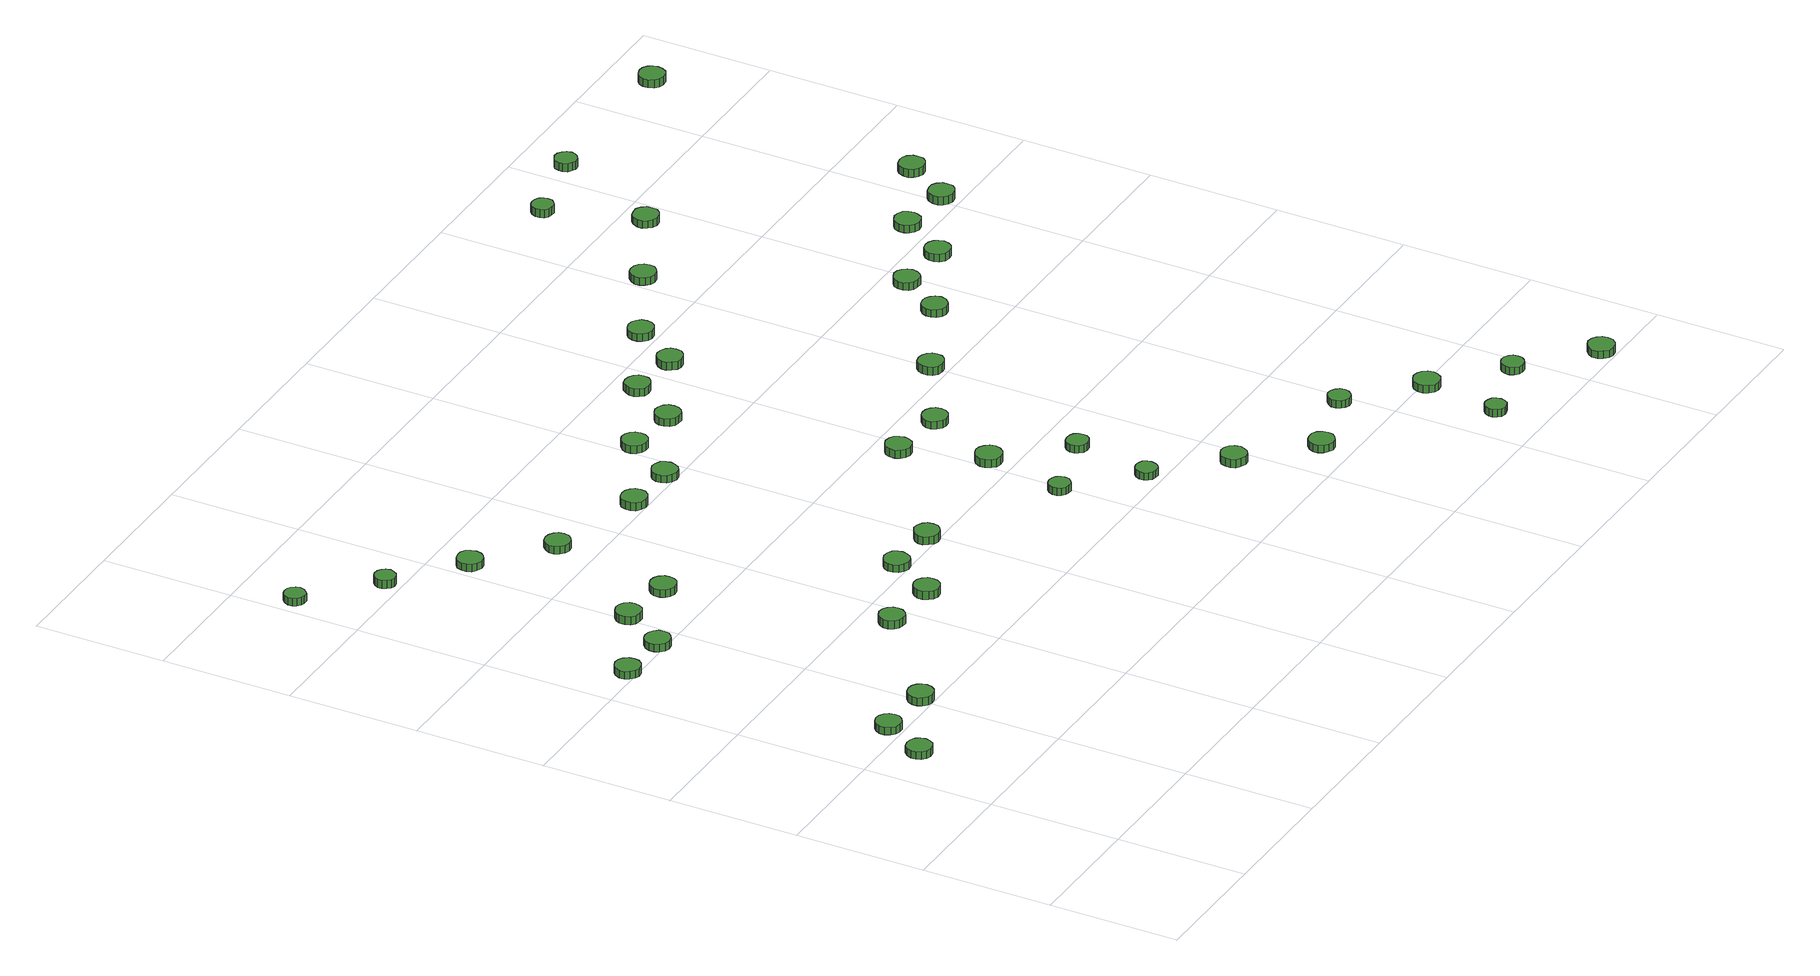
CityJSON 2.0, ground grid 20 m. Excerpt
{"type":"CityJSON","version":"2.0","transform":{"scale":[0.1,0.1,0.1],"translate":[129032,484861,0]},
"CityObjects":{
"tree1":{"type":"SolitaryVegetationObject","attributes":{"function":"something"},"geometry":[{"type":"MultiSurface","lod":"1","boundaries":[[[0,1,2,3,4,5,6,7,8,9,10,11,12,13,14]],[[15,16,17,18,19,20,21,22,23,24,25,26,27,28,29]],[[0,29,28,1]],[[1,28,27,2]],[[2,27,26,3]],[[3,26,25,4]],[[4,25,24,5]],[[5,24,23,6]],[[6,23,22,7]],[[7,22,21,8]],[[8,21,20,9]],[[9,20,19,10]],[[10,19,18,11]],[[11,18,17,12]],[[12,17,16,13]],[[13,16,15,14]],[[14,15,29,0]]]}]},
"tree2":{"type":"SolitaryVegetationObject","attributes":{"function":"something"},"geometry":[{"type":"MultiSurface","lod":"1","boundaries":[[[30,31,32,33,34,35,36,37,38,39,40,41,42,43,44]],[[45,46,47,48,49,50,51,52,53,54,55,56,57,58,59]],[[30,59,58,31]],[[31,58,57,32]],[[32,57,56,33]],[[33,56,55,34]],[[34,55,54,35]],[[35,54,53,36]],[[36,53,52,37]],[[37,52,51,38]],[[38,51,50,39]],[[39,50,49,40]],[[40,49,48,41]],[[41,48,47,42]],[[42,47,46,43]],[[43,46,45,44]],[[44,45,59,30]]]}]},
"tree3":{"type":"SolitaryVegetationObject","attributes":{"function":"something"},"geometry":[{"type":"MultiSurface","lod":"1","boundaries":[[[60,61,62,63,64,65,66,67,68,69,70,71,72,73,74]],[[75,76,77,78,79,80,81,82,83,84,85,86,87,88,89]],[[60,89,88,61]],[[61,88,87,62]],[[62,87,86,63]],[[63,86,85,64]],[[64,85,84,65]],[[65,84,83,66]],[[66,83,82,67]],[[67,82,81,68]],[[68,81,80,69]],[[69,80,79,70]],[[70,79,78,71]],[[71,78,77,72]],[[72,77,76,73]],[[73,76,75,74]],[[74,75,89,60]]]}]},
"tree4":{"type":"SolitaryVegetationObject","attributes":{"function":"something"},"geometry":[{"type":"MultiSurface","lod":"1","boundaries":[[[90,91,92,93,94,95,96,97,98,99,100,101,102,103,104]],[[105,106,107,108,109,110,111,112,113,114,115,116,117,118,119]],[[90,119,118,91]],[[91,118,117,92]],[[92,117,116,93]],[[93,116,115,94]],[[94,115,114,95]],[[95,114,113,96]],[[96,113,112,97]],[[97,112,111,98]],[[98,111,110,99]],[[99,110,109,100]],[[100,109,108,101]],[[101,108,107,102]],[[102,107,106,103]],[[103,106,105,104]],[[104,105,119,90]]]}]},
"tree5":{"type":"SolitaryVegetationObject","attributes":{"function":"something"},"geometry":[{"type":"MultiSurface","lod":"1","boundaries":[[[120,121,122,123,124,125,126,127,128,129,130,131,132,133,134]],[[135,136,137,138,139,140,141,142,143,144,145,146,147,148,149]],[[120,149,148,121]],[[121,148,147,122]],[[122,147,146,123]],[[123,146,145,124]],[[124,145,144,125]],[[125,144,143,126]],[[126,143,142,127]],[[127,142,141,128]],[[128,141,140,129]],[[129,140,139,130]],[[130,139,138,131]],[[131,138,137,132]],[[132,137,136,133]],[[133,136,135,134]],[[134,135,149,120]]]}]},
"tree6":{"type":"SolitaryVegetationObject","attributes":{"function":"something"},"geometry":[{"type":"MultiSurface","lod":"1","boundaries":[[[150,151,152,153,154,155,156,157,158,159,160,161,162,163,164]],[[165,166,167,168,169,170,171,172,173,174,175,176,177,178,179]],[[150,179,178,151]],[[151,178,177,152]],[[152,177,176,153]],[[153,176,175,154]],[[154,175,174,155]],[[155,174,173,156]],[[156,173,172,157]],[[157,172,171,158]],[[158,171,170,159]],[[159,170,169,160]],[[160,169,168,161]],[[161,168,167,162]],[[162,167,166,163]],[[163,166,165,164]],[[164,165,179,150]]]}]},
"tree7":{"type":"SolitaryVegetationObject","attributes":{"function":"something"},"geometry":[{"type":"MultiSurface","lod":"1","boundaries":[[[180,181,182,183,184,185,186,187,188,189,190,191,192,193,194]],[[195,196,197,198,199,200,201,202,203,204,205,206,207,208,209]],[[180,209,208,181]],[[181,208,207,182]],[[182,207,206,183]],[[183,206,205,184]],[[184,205,204,185]],[[185,204,203,186]],[[186,203,202,187]],[[187,202,201,188]],[[188,201,200,189]],[[189,200,199,190]],[[190,199,198,191]],[[191,198,197,192]],[[192,197,196,193]],[[193,196,195,194]],[[194,195,209,180]]]}]},
"tree8":{"type":"SolitaryVegetationObject","attributes":{"function":"something"},"geometry":[{"type":"MultiSurface","lod":"1","boundaries":[[[210,211,212,213,214,215,216,217,218,219,220,221,222,223,224]],[[225,226,227,228,229,230,231,232,233,234,235,236,237,238,239]],[[210,239,238,211]],[[211,238,237,212]],[[212,237,236,213]],[[213,236,235,214]],[[214,235,234,215]],[[215,234,233,216]],[[216,233,232,217]],[[217,232,231,218]],[[218,231,230,219]],[[219,230,229,220]],[[220,229,228,221]],[[221,228,227,222]],[[222,227,226,223]],[[223,226,225,224]],[[224,225,239,210]]]}]},
"tree9":{"type":"SolitaryVegetationObject","attributes":{"function":"something"},"geometry":[{"type":"MultiSurface","lod":"1","boundaries":[[[240,241,242,243,244,245,246,247,248,249,250,251,252,253,254]],[[255,256,257,258,259,260,261,262,263,264,265,266,267,268,269]],[[240,269,268,241]],[[241,268,267,242]],[[242,267,266,243]],[[243,266,265,244]],[[244,265,264,245]],[[245,264,263,246]],[[246,263,262,247]],[[247,262,261,248]],[[248,261,260,249]],[[249,260,259,250]],[[250,259,258,251]],[[251,258,257,252]],[[252,257,256,253]],[[253,256,255,254]],[[254,255,269,240]]]}]},
"tree10":{"type":"SolitaryVegetationObject","attributes":{"function":"something"},"geometry":[{"type":"MultiSurface","lod":"1","boundaries":[[[270,271,272,273,274,275,276,277,278,279,280,281,282,283,284]],[[285,286,287,288,289,290,291,292,293,294,295,296,297,298,299]],[[270,299,298,271]],[[271,298,297,272]],[[272,297,296,273]],[[273,296,295,274]],[[274,295,294,275]],[[275,294,293,276]],[[276,293,292,277]],[[277,292,291,278]],[[278,291,290,279]],[[279,290,289,280]],[[280,289,288,281]],[[281,288,287,282]],[[282,287,286,283]],[[283,286,285,284]],[[284,285,299,270]]]}]},
"tree11":{"type":"SolitaryVegetationObject","attributes":{"function":"something"},"geometry":[{"type":"MultiSurface","lod":"1","boundaries":[[[300,301,302,303,304,305,306,307,308,309,310,311,312,313,314]],[[315,316,317,318,319,320,321,322,323,324,325,326,327,328,329]],[[300,329,328,301]],[[301,328,327,302]],[[302,327,326,303]],[[303,326,325,304]],[[304,325,324,305]],[[305,324,323,306]],[[306,323,322,307]],[[307,322,321,308]],[[308,321,320,309]],[[309,320,319,310]],[[310,319,318,311]],[[311,318,317,312]],[[312,317,316,313]],[[313,316,315,314]],[[314,315,329,300]]]}]},
"tree12":{"type":"SolitaryVegetationObject","attributes":{"function":"something"},"geometry":[{"type":"MultiSurface","lod":"1","boundaries":[[[330,331,332,333,334,335,336,337,338,339,340,341,342,343,344]],[[345,346,347,348,349,350,351,352,353,354,355,356,357,358,359]],[[330,359,358,331]],[[331,358,357,332]],[[332,357,356,333]],[[333,356,355,334]],[[334,355,354,335]],[[335,354,353,336]],[[336,353,352,337]],[[337,352,351,338]],[[338,351,350,339]],[[339,350,349,340]],[[340,349,348,341]],[[341,348,347,342]],[[342,347,346,343]],[[343,346,345,344]],[[344,345,359,330]]]}]},
"tree13":{"type":"SolitaryVegetationObject","attributes":{"function":"something"},"geometry":[{"type":"MultiSurface","lod":"1","boundaries":[[[360,361,362,363,364,365,366,367,368,369,370,371,372,373,374]],[[375,376,377,378,379,380,381,382,383,384,385,386,387,388,389]],[[360,389,388,361]],[[361,388,387,362]],[[362,387,386,363]],[[363,386,385,364]],[[364,385,384,365]],[[365,384,383,366]],[[366,383,382,367]],[[367,382,381,368]],[[368,381,380,369]],[[369,380,379,370]],[[370,379,378,371]],[[371,378,377,372]],[[372,377,376,373]],[[373,376,375,374]],[[374,375,389,360]]]}]},
"tree14":{"type":"SolitaryVegetationObject","attributes":{"function":"something"},"geometry":[{"type":"MultiSurface","lod":"1","boundaries":[[[390,391,392,393,394,395,396,397,398,399,400,401,402,403,404]],[[405,406,407,408,409,410,411,412,413,414,415,416,417,418,419]],[[390,419,418,391]],[[391,418,417,392]],[[392,417,416,393]],[[393,416,415,394]],[[394,415,414,395]],[[395,414,413,396]],[[396,413,412,397]],[[397,412,411,398]],[[398,411,410,399]],[[399,410,409,400]],[[400,409,408,401]],[[401,408,407,402]],[[402,407,406,403]],[[403,406,405,404]],[[404,405,419,390]]]}]},
"tree15":{"type":"SolitaryVegetationObject","attributes":{"function":"something"},"geometry":[{"type":"MultiSurface","lod":"1","boundaries":[[[420,421,422,423,424,425,426,427,428,429,430,431,432,433,434]],[[435,436,437,438,439,440,441,442,443,444,445,446,447,448,449]],[[420,449,448,421]],[[421,448,447,422]],[[422,447,446,423]],[[423,446,445,424]],[[424,445,444,425]],[[425,444,443,426]],[[426,443,442,427]],[[427,442,441,428]],[[428,441,440,429]],[[429,440,439,430]],[[430,439,438,431]],[[431,438,437,432]],[[432,437,436,433]],[[433,436,435,434]],[[434,435,449,420]]]}]},
"tree16":{"type":"SolitaryVegetationObject","attributes":{"function":"something"},"geometry":[{"type":"MultiSurface","lod":"1","boundaries":[[[450,451,452,453,454,455,456,457,458,459,460,461,462,463,464]],[[465,466,467,468,469,470,471,472,473,474,475,476,477,478,479]],[[450,479,478,451]],[[451,478,477,452]],[[452,477,476,453]],[[453,476,475,454]],[[454,475,474,455]],[[455,474,473,456]],[[456,473,472,457]],[[457,472,471,458]],[[458,471,470,459]],[[459,470,469,460]],[[460,469,468,461]],[[461,468,467,462]],[[462,467,466,463]],[[463,466,465,464]],[[464,465,479,450]]]}]},
"tree17":{"type":"SolitaryVegetationObject","attributes":{"function":"something"},"geometry":[{"type":"MultiSurface","lod":"1","boundaries":[[[480,481,482,483,484,485,486,487,488,489,490,491,492,493,494]],[[495,496,497,498,499,500,501,502,503,504,505,506,507,508,509]],[[480,509,508,481]],[[481,508,507,482]],[[482,507,506,483]],[[483,506,505,484]],[[484,505,504,485]],[[485,504,503,486]],[[486,503,502,487]],[[487,502,501,488]],[[488,501,500,489]],[[489,500,499,490]],[[490,499,498,491]],[[491,498,497,492]],[[492,497,496,493]],[[493,496,495,494]],[[494,495,509,480]]]}]},
"tree18":{"type":"SolitaryVegetationObject","attributes":{"function":"something"},"geometry":[{"type":"MultiSurface","lod":"1","boundaries":[[[510,511,512,513,514,515,516,517,518,519,520,521,522,523,524]],[[525,526,527,528,529,530,531,532,533,534,535,536,537,538,539]],[[510,539,538,511]],[[511,538,537,512]],[[512,537,536,513]],[[513,536,535,514]],[[514,535,534,515]],[[515,534,533,516]],[[516,533,532,517]],[[517,532,531,518]],[[518,531,530,519]],[[519,530,529,520]],[[520,529,528,521]],[[521,528,527,522]],[[522,527,526,523]],[[523,526,525,524]],[[524,525,539,510]]]}]},
"tree19":{"type":"SolitaryVegetationObject","attributes":{"function":"something"},"geometry":[{"type":"MultiSurface","lod":"1","boundaries":[[[540,541,542,543,544,545,546,547,548,549,550,551,552,553,554]],[[555,556,557,558,559,560,561,562,563,564,565,566,567,568,569]],[[540,569,568,541]],[[541,568,567,542]],[[542,567,566,543]],[[543,566,565,544]],[[544,565,564,545]],[[545,564,563,546]],[[546,563,562,547]],[[547,562,561,548]],[[548,561,560,549]],[[549,560,559,550]],[[550,559,558,551]],[[551,558,557,552]],[[552,557,556,553]],[[553,556,555,554]],[[554,555,569,540]]]}]},
"tree20":{"type":"SolitaryVegetationObject","attributes":{"function":"something"},"geometry":[{"type":"MultiSurface","lod":"1","boundaries":[[[570,571,572,573,574,575,576,577,578,579,580,581,582,583,584]],[[585,586,587,588,589,590,591,592,593,594,595,596,597,598,599]],[[570,599,598,571]],[[571,598,597,572]],[[572,597,596,573]],[[573,596,595,574]],[[574,595,594,575]],[[575,594,593,576]],[[576,593,592,577]],[[577,592,591,578]],[[578,591,590,579]],[[579,590,589,580]],[[580,589,588,581]],[[581,588,587,582]],[[582,587,586,583]],[[583,586,585,584]],[[584,585,599,570]]]}]},
"tree21":{"type":"SolitaryVegetationObject","attributes":{"function":"something"},"geometry":[{"type":"MultiSurface","lod":"1","boundaries":[[[600,601,602,603,604,605,606,607,608,609,610,611,612,613,614]],[[615,616,617,618,619,620,621,622,623,624,625,626,627,628,629]],[[600,629,628,601]],[[601,628,627,602]],[[602,627,626,603]],[[603,626,625,604]],[[604,625,624,605]],[[605,624,623,606]],[[606,623,622,607]],[[607,622,621,608]],[[608,621,620,609]],[[609,620,619,610]],[[610,619,618,611]],[[611,618,617,612]],[[612,617,616,613]],[[613,616,615,614]],[[614,615,629,600]]]}]},
"tree22":{"type":"SolitaryVegetationObject","attributes":{"function":"something"},"geometry":[{"type":"MultiSurface","lod":"1","boundaries":[[[630,631,632,633,634,635,636,637,638,639,640,641,642,643,644]],[[645,646,647,648,649,650,651,652,653,654,655,656,657,658,659]],[[630,659,658,631]],[[631,658,657,632]],[[632,657,656,633]],[[633,656,655,634]],[[634,655,654,635]],[[635,654,653,636]],[[636,653,652,637]],[[637,652,651,638]],[[638,651,650,639]],[[639,650,649,640]],[[640,649,648,641]],[[641,648,647,642]],[[642,647,646,643]],[[643,646,645,644]],[[644,645,659,630]]]}]},
"tree23":{"type":"SolitaryVegetationObject","attributes":{"function":"something"},"geometry":[{"type":"MultiSurface","lod":"1","boundaries":[[[660,661,662,663,664,665,666,667,668,669,670,671,672,673,674]],[[675,676,677,678,679,680,681,682,683,684,685,686,687,688,689]],[[660,689,688,661]],[[661,688,687,662]],[[662,687,686,663]],[[663,686,685,664]],[[664,685,684,665]],[[665,684,683,666]],[[666,683,682,667]],[[667,682,681,668]],[[668,681,680,669]],[[669,680,679,670]],[[670,679,678,671]],[[671,678,677,672]],[[672,677,676,673]],[[673,676,675,674]],[[674,675,689,660]]]}]},
"tree24":{"type":"SolitaryVegetationObject","attributes":{"function":"something"},"geometry":[{"type":"MultiSurface","lod":"1","boundaries":[[[690,691,692,693,694,695,696,697,698,699,700,701,702,703,704]],[[705,706,707,708,709,710,711,712,713,714,715,716,717,718,719]],[[690,719,718,691]],[[691,718,717,692]],[[692,717,716,693]],[[693,716,715,694]],[[694,715,714,695]],[[695,714,713,696]],[[696,713,712,697]],[[697,712,711,698]],[[698,711,710,699]],[[699,710,709,700]],[[700,709,708,701]],[[701,708,707,702]],[[702,707,706,703]],[[703,706,705,704]],[[704,705,719,690]]]}]},
"tree25":{"type":"SolitaryVegetationObject","attributes":{"function":"something"},"geometry":[{"type":"MultiSurface","lod":"1","boundaries":[[[720,721,722,723,724,725,726,727,728,729,730,731,732,733,734]],[[735,736,737,738,739,740,741,742,743,744,745,746,747,748,749]],[[720,749,748,721]],[[721,748,747,722]],[[722,747,746,723]],[[723,746,745,724]],[[724,745,744,725]],[[725,744,743,726]],[[726,743,742,727]],[[727,742,741,728]],[[728,741,740,729]],[[729,740,739,730]],[[730,739,738,731]],[[731,738,737,732]],[[732,737,736,733]],[[733,736,735,734]],[[734,735,749,720]]]}]},
"tree26":{"type":"SolitaryVegetationObject","attributes":{"function":"something"},"geometry":[{"type":"MultiSurface","lod":"1","boundaries":[[[750,751,752,753,754,755,756,757,758,759,760,761,762,763,764]],[[765,766,767,768,769,770,771,772,773,774,775,776,777,778,779]],[[750,779,778,751]],[[751,778,777,752]],[[752,777,776,753]],[[753,776,775,754]],[[754,775,774,755]],[[755,774,773,756]],[[756,773,772,757]],[[757,772,771,758]],[[758,771,770,759]],[[759,770,769,760]],[[760,769,768,761]],[[761,768,767,762]],[[762,767,766,763]],[[763,766,765,764]],[[764,765,779,750]]]}]},
"tree27":{"type":"SolitaryVegetationObject","attributes":{"function":"something"},"geometry":[{"type":"MultiSurface","lod":"1","boundaries":[[[780,781,782,783,784,785,786,787,788,789,790,791,792,793,794]],[[795,796,797,798,799,800,801,802,803,804,805,806,807,808,809]],[[780,809,808,781]],[[781,808,807,782]],[[782,807,806,783]],[[783,806,805,784]],[[784,805,804,785]],[[785,804,803,786]],[[786,803,802,787]],[[787,802,801,788]],[[788,801,800,789]],[[789,800,799,790]],[[790,799,798,791]],[[791,798,797,792]],[[792,797,796,793]],[[793,796,795,794]],[[794,795,809,780]]]}]},
"tree28":{"type":"SolitaryVegetationObject","attributes":{"function":"something"},"geometry":[{"type":"MultiSurface","lod":"1","boundaries":[[[810,811,812,813,814,815,816,817,818,819,820,821,822,823,824]],[[825,826,827,828,829,830,831,832,833,834,835,836,837,838,839]],[[810,839,838,811]],[[811,838,837,812]],[[812,837,836,813]],[[813,836,835,814]],[[814,835,834,815]],[[815,834,833,816]],[[816,833,832,817]],[[817,832,831,818]],[[818,831,830,819]],[[819,830,829,820]],[[820,829,828,821]],[[821,828,827,822]],[[822,827,826,823]],[[823,826,825,824]],[[824,825,839,810]]]}]},
"tree29":{"type":"SolitaryVegetationObject","attributes":{"function":"something"},"geometry":[{"type":"MultiSurface","lod":"1","boundaries":[[[840,841,842,843,844,845,846,847,848,849,850,851,852,853,854]],[[855,856,857,858,859,860,861,862,863,864,865,866,867,868,869]],[[840,869,868,841]],[[841,868,867,842]],[[842,867,866,843]],[[843,866,865,844]],[[844,865,864,845]],[[845,864,863,846]],[[846,863,862,847]],[[847,862,861,848]],[[848,861,860,849]],[[849,860,859,850]],[[850,859,858,851]],[[851,858,857,852]],[[852,857,856,853]],[[853,856,855,854]],[[854,855,869,840]]]}]},
"tree30":{"type":"SolitaryVegetationObject","attributes":{"function":"something"},"geometry":[{"type":"MultiSurface","lod":"1","boundaries":[[[870,871,872,873,874,875,876,877,878,879,880,881,882,883,884]],[[885,886,887,888,889,890,891,892,893,894,895,896,897,898,899]],[[870,899,898,871]],[[871,898,897,872]],[[872,897,896,873]],[[873,896,895,874]],[[874,895,894,875]],[[875,894,893,876]],[[876,893,892,877]],[[877,892,891,878]],[[878,891,890,879]],[[879,890,889,880]],[[880,889,888,881]],[[881,888,887,882]],[[882,887,886,883]],[[883,886,885,884]],[[884,885,899,870]]]}]},
"tree31":{"type":"SolitaryVegetationObject","attributes":{"function":"something"},"geometry":[{"type":"MultiSurface","lod":"1","boundaries":[[[900,901,902,903,904,905,906,907,908,909,910,911,912,913,914]],[[915,916,917,918,919,920,921,922,923,924,925,926,927,928,929]],[[900,929,928,901]],[[901,928,927,902]],[[902,927,926,903]],[[903,926,925,904]],[[904,925,924,905]],[[905,924,923,906]],[[906,923,922,907]],[[907,922,921,908]],[[908,921,920,909]],[[909,920,919,910]],[[910,919,918,911]],[[911,918,917,912]],[[912,917,916,913]],[[913,916,915,914]],[[914,915,929,900]]]}]},
"tree32":{"type":"SolitaryVegetationObject","attributes":{"function":"something"},"geometry":[{"type":"MultiSurface","lod":"1","boundaries":[[[930,931,932,933,934,935,936,937,938,939,940,941,942,943,944]],[[945,946,947,948,949,950,951,952,953,954,955,956,957,958,959]],[[930,959,958,931]],[[931,958,957,932]],[[932,957,956,933]],[[933,956,955,934]],[[934,955,954,935]],[[935,954,953,936]],[[936,953,952,937]],[[937,952,951,938]],[[938,951,950,939]],[[939,950,949,940]],[[940,949,948,941]],[[941,948,947,942]],[[942,947,946,943]],[[943,946,945,944]],[[944,945,959,930]]]}]},
"tree33":{"type":"SolitaryVegetationObject","attributes":{"function":"something"},"geometry":[{"type":"MultiSurface","lod":"1","boundaries":[[[960,961,962,963,964,965,966,967,968,969,970,971,972,973,974]],[[975,976,977,978,979,980,981,982,983,984,985,986,987,988,989]],[[960,989,988,961]],[[961,988,987,962]],[[962,987,986,963]],[[963,986,985,964]],[[964,985,984,965]],[[965,984,983,966]],[[966,983,982,967]],[[967,982,981,968]],[[968,981,980,969]],[[969,980,979,970]],[[970,979,978,971]],[[971,978,977,972]],[[972,977,976,973]],[[973,976,975,974]],[[974,975,989,960]]]}]},
"tree34":{"type":"SolitaryVegetationObject","attributes":{"function":"something"},"geometry":[{"type":"MultiSurface","lod":"1","boundaries":[[[990,991,992,993,994,995,996,997,998,999,1000,1001,1002,1003,1004]],[[1005,1006,1007,1008,1009,1010,1011,1012,1013,1014,1015,1016,1017,1018,1019]],[[990,1019,1018,991]],[[991,1018,1017,992]],[[992,1017,1016,993]],[[993,1016,1015,994]],[[994,1015,1014,995]],[[995,1014,1013,996]],[[996,1013,1012,997]],[[997,1012,1011,998]],[[998,1011,1010,999]],[[999,1010,1009,1000]],[[1000,1009,1008,1001]],[[1001,1008,1007,1002]],[[1002,1007,1006,1003]],[[1003,1006,1005,1004]],[[1004,1005,1019,990]]]}]},
"tree35":{"type":"SolitaryVegetationObject","attributes":{"function":"something"},"geometry":[{"type":"MultiSurface","lod":"1","boundaries":[[[1020,1021,1022,1023,1024,1025,1026,1027,1028,1029,1030,1031,1032,1033,1034]],[[1035,1036,1037,1038,1039,1040,1041,1042,1043,1044,1045,1046,1047,1048,1049]],[[1020,1049,1048,1021]],[[1021,1048,1047,1022]],[[1022,1047,1046,1023]],[[1023,1046,1045,1024]],[[1024,1045,1044,1025]],[[1025,1044,1043,1026]],[[1026,1043,1042,1027]],[[1027,1042,1041,1028]],[[1028,1041,1040,1029]],[[1029,1040,1039,1030]],[[1030,1039,1038,1031]],[[1031,1038,1037,1032]],[[1032,1037,1036,1033]],[[1033,1036,1035,1034]],[[1034,1035,1049,1020]]]}]},
"tree36":{"type":"SolitaryVegetationObject","attributes":{"function":"something"},"geometry":[{"type":"MultiSurface","lod":"1","boundaries":[[[1050,1051,1052,1053,1054,1055,1056,1057,1058,1059,1060,1061,1062,1063,1064]],[[1065,1066,1067,1068,1069,1070,1071,1072,1073,1074,1075,1076,1077,1078,1079]],[[1050,1079,1078,1051]],[[1051,1078,1077,1052]],[[1052,1077,1076,1053]],[[1053,1076,1075,1054]],[[1054,1075,1074,1055]],[[1055,1074,1073,1056]],[[1056,1073,1072,1057]],[[1057,1072,1071,1058]],[[1058,1071,1070,1059]],[[1059,1070,1069,1060]],[[1060,1069,1068,1061]],[[1061,1068,1067,1062]],[[1062,1067,1066,1063]],[[1063,1066,1065,1064]],[[1064,1065,1079,1050]]]}]},
"tree37":{"type":"SolitaryVegetationObject","attributes":{"function":"something"},"geometry":[{"type":"MultiSurface","lod":"1","boundaries":[[[1080,1081,1082,1083,1084,1085,1086,1087,1088,1089,1090,1091,1092,1093,1094]],[[1095,1096,1097,1098,1099,1100,1101,1102,1103,1104,1105,1106,1107,1108,1109]],[[1080,1109,1108,1081]],[[1081,1108,1107,1082]],[[1082,1107,1106,1083]],[[1083,1106,1105,1084]],[[1084,1105,1104,1085]],[[1085,1104,1103,1086]],[[1086,1103,1102,1087]],[[1087,1102,1101,1088]],[[1088,1101,1100,1089]],[[1089,1100,1099,1090]],[[1090,1099,1098,1091]],[[1091,1098,1097,1092]],[[1092,1097,1096,1093]],[[1093,1096,1095,1094]],[[1094,1095,1109,1080]]]}]},
"tree38":{"type":"SolitaryVegetationObject","attributes":{"function":"something"},"geometry":[{"type":"MultiSurface","lod":"1","boundaries":[[[1110,1111,1112,1113,1114,1115,1116,1117,1118,1119,1120,1121,1122,1123,1124]],[[1125,1126,1127,1128,1129,1130,1131,1132,1133,1134,1135,1136,1137,1138,1139]],[[1110,1139,1138,1111]],[[1111,1138,1137,1112]],[[1112,1137,1136,1113]],[[1113,1136,1135,1114]],[[1114,1135,1134,1115]],[[1115,1134,1133,1116]],[[1116,1133,1132,1117]],[[1117,1132,1131,1118]],[[1118,1131,1130,1119]],[[1119,1130,1129,1120]],[[1120,1129,1128,1121]],[[1121,1128,1127,1122]],[[1122,1127,1126,1123]],[[1123,1126,1125,1124]],[[1124,1125,1139,1110]]]}]},
"tree39":{"type":"SolitaryVegetationObject","attributes":{"function":"something"},"geometry":[{"type":"MultiSurface","lod":"1","boundaries":[[[1140,1141,1142,1143,1144,1145,1146,1147,1148,1149,1150,1151,1152,1153,1154]],[[1155,1156,1157,1158,1159,1160,1161,1162,1163,1164,1165,1166,1167,1168,1169]],[[1140,1169,1168,1141]],[[1141,1168,1167,1142]],[[1142,1167,1166,1143]],[[1143,1166,1165,1144]],[[1144,1165,1164,1145]],[[1145,1164,1163,1146]],[[1146,1163,1162,1147]],[[1147,1162,1161,1148]],[[1148,1161,1160,1149]],[[1149,1160,1159,1150]],[[1150,1159,1158,1151]],[[1151,1158,1157,1152]],[[1152,1157,1156,1153]],[[1153,1156,1155,1154]],[[1154,1155,1169,1140]]]}]},
"tree40":{"type":"SolitaryVegetationObject","attributes":{"function":"something"},"geometry":[{"type":"MultiSurface","lod":"1","boundaries":[[[1170,1171,1172,1173,1174,1175,1176,1177,1178,1179,1180,1181,1182,1183,1184]],[[1185,1186,1187,1188,1189,1190,1191,1192,1193,1194,1195,1196,1197,1198,1199]],[[1170,1199,1198,1171]],[[1171,1198,1197,1172]],[[1172,1197,1196,1173]],[[1173,1196,1195,1174]],[[1174,1195,1194,1175]],[[1175,1194,1193,1176]],[[1176,1193,1192,1177]],[[1177,1192,1191,1178]],[[1178,1191,1190,1179]],[[1179,1190,1189,1180]],[[1180,1189,1188,1181]],[[1181,1188,1187,1182]],[[1182,1187,1186,1183]],[[1183,1186,1185,1184]],[[1184,1185,1199,1170]]]}]},
"tree41":{"type":"SolitaryVegetationObject","attributes":{"function":"something"},"geometry":[{"type":"MultiSurface","lod":"1","boundaries":[[[1200,1201,1202,1203,1204,1205,1206,1207,1208,1209,1210,1211,1212,1213,1214]],[[1215,1216,1217,1218,1219,1220,1221,1222,1223,1224,1225,1226,1227,1228,1229]],[[1200,1229,1228,1201]],[[1201,1228,1227,1202]],[[1202,1227,1226,1203]],[[1203,1226,1225,1204]],[[1204,1225,1224,1205]],[[1205,1224,1223,1206]],[[1206,1223,1222,1207]],[[1207,1222,1221,1208]],[[1208,1221,1220,1209]],[[1209,1220,1219,1210]],[[1210,1219,1218,1211]],[[1211,1218,1217,1212]],[[1212,1217,1216,1213]],[[1213,1216,1215,1214]],[[1214,1215,1229,1200]]]}]},
"tree42":{"type":"SolitaryVegetationObject","attributes":{"function":"something"},"geometry":[{"type":"MultiSurface","lod":"1","boundaries":[[[1230,1231,1232,1233,1234,1235,1236,1237,1238,1239,1240,1241,1242,1243,1244]],[[1245,1246,1247,1248,1249,1250,1251,1252,1253,1254,1255,1256,1257,1258,1259]],[[1230,1259,1258,1231]],[[1231,1258,1257,1232]],[[1232,1257,1256,1233]],[[1233,1256,1255,1234]],[[1234,1255,1254,1235]],[[1235,1254,1253,1236]],[[1236,1253,1252,1237]],[[1237,1252,1251,1238]],[[1238,1251,1250,1239]],[[1239,1250,1249,1240]],[[1240,1249,1248,1241]],[[1241,1248,1247,1242]],[[1242,1247,1246,1243]],[[1243,1246,1245,1244]],[[1244,1245,1259,1230]]]}]},
"tree43":{"type":"SolitaryVegetationObject","attributes":{"function":"something"},"geometry":[{"type":"MultiSurface","lod":"1","boundaries":[[[1260,1261,1262,1263,1264,1265,1266,1267,1268,1269,1270,1271,1272,1273,1274]],[[1275,1276,1277,1278,1279,1280,1281,1282,1283,1284,1285,1286,1287,1288,1289]],[[1260,1289,1288,1261]],[[1261,1288,1287,1262]],[[1262,1287,1286,1263]],[[1263,1286,1285,1264]],[[1264,1285,1284,1265]],[[1265,1284,1283,1266]],[[1266,1283,1282,1267]],[[1267,1282,1281,1268]],[[1268,1281,1280,1269]],[[1269,1280,1279,1270]],[[1270,1279,1278,1271]],[[1271,1278,1277,1272]],[[1272,1277,1276,1273]],[[1273,1276,1275,1274]],[[1274,1275,1289,1260]]]}]},
"tree44":{"type":"SolitaryVegetationObject","attributes":{"function":"something"},"geometry":[{"type":"MultiSurface","lod":"1","boundaries":[[[1290,1291,1292,1293,1294,1295,1296,1297,1298,1299,1300,1301,1302,1303,1304]],[[1305,1306,1307,1308,1309,1310,1311,1312,1313,1314,1315,1316,1317,1318,1319]],[[1290,1319,1318,1291]],[[1291,1318,1317,1292]],[[1292,1317,1316,1293]],[[1293,1316,1315,1294]],[[1294,1315,1314,1295]],[[1295,1314,1313,1296]],[[1296,1313,1312,1297]],[[1297,1312,1311,1298]],[[1298,1311,1310,1299]],[[1299,1310,1309,1300]],[[1300,1309,1308,1301]],[[1301,1308,1307,1302]],[[1302,1307,1306,1303]],[[1303,1306,1305,1304]],[[1304,1305,1319,1290]]]}]},
"tree45":{"type":"SolitaryVegetationObject","attributes":{"function":"something"},"geometry":[{"type":"MultiSurface","lod":"1","boundaries":[[[1320,1321,1322,1323,1324,1325,1326,1327,1328,1329,1330,1331,1332,1333,1334]],[[1335,1336,1337,1338,1339,1340,1341,1342,1343,1344,1345,1346,1347,1348,1349]],[[1320,1349,1348,1321]],[[1321,1348,1347,1322]],[[1322,1347,1346,1323]],[[1323,1346,1345,1324]],[[1324,1345,1344,1325]],[[1325,1344,1343,1326]],[[1326,1343,1342,1327]],[[1327,1342,1341,1328]],[[1328,1341,1340,1329]],[[1329,1340,1339,1330]],[[1330,1339,1338,1331]],[[1331,1338,1337,1332]],[[1332,1337,1336,1333]],[[1333,1336,1335,1334]],[[1334,1335,1349,1320]]]}]},
"tree46":{"type":"SolitaryVegetationObject","attributes":{"function":"something"},"geometry":[{"type":"MultiSurface","lod":"1","boundaries":[[[1350,1351,1352,1353,1354,1355,1356,1357,1358,1359,1360,1361,1362,1363,1364]],[[1365,1366,1367,1368,1369,1370,1371,1372,1373,1374,1375,1376,1377,1378,1379]],[[1350,1379,1378,1351]],[[1351,1378,1377,1352]],[[1352,1377,1376,1353]],[[1353,1376,1375,1354]],[[1354,1375,1374,1355]],[[1355,1374,1373,1356]],[[1356,1373,1372,1357]],[[1357,1372,1371,1358]],[[1358,1371,1370,1359]],[[1359,1370,1369,1360]],[[1360,1369,1368,1361]],[[1361,1368,1367,1362]],[[1362,1367,1366,1363]],[[1363,1366,1365,1364]],[[1364,1365,1379,1350]]]}]},
"tree47":{"type":"SolitaryVegetationObject","attributes":{"function":"something"},"geometry":[{"type":"MultiSurface","lod":"1","boundaries":[[[1380,1381,1382,1383,1384,1385,1386,1387,1388,1389,1390,1391,1392,1393,1394]],[[1395,1396,1397,1398,1399,1400,1401,1402,1403,1404,1405,1406,1407,1408,1409]],[[1380,1409,1408,1381]],[[1381,1408,1407,1382]],[[1382,1407,1406,1383]],[[1383,1406,1405,1384]],[[1384,1405,1404,1385]],[[1385,1404,1403,1386]],[[1386,1403,1402,1387]],[[1387,1402,1401,1388]],[[1388,1401,1400,1389]],[[1389,1400,1399,1390]],[[1390,1399,1398,1391]],[[1391,1398,1397,1392]],[[1392,1397,1396,1393]],[[1393,1396,1395,1394]],[[1394,1395,1409,1380]]]}]}
},
"vertices":[
[80,345,33],[78,353,33],[74,359,33],[67,363,33],[59,364,33],[51,362,33],[45,356,33],[42,349,33],[42,341,33],[45,334,33],[51,328,33],[59,326,33],[67,327,33],[74,331,33],[78,337,33],[78,337,21],[74,331,21],[67,327,21],[59,326,21],[51,328,21],[45,334,21],[42,341,21],[42,349,21],[45,356,21],[51,362,21],[59,364,21],[67,363,21],[74,359,21],[78,353,21],[80,345,21],
[119,415,32],[118,423,32],[113,429,32],[106,433,32],[98,434,32],[90,431,32],[85,426,32],[81,419,32],[81,411,32],[85,403,32],[90,398,32],[98,396,32],[106,396,32],[113,401,32],[118,407,32],[118,407,20],[113,401,20],[106,396,20],[98,396,20],[90,398,20],[85,403,20],[81,411,20],[81,419,20],[85,426,20],[90,431,20],[98,434,20],[106,433,20],[113,429,20],[118,423,20],[119,415,20],
[78,804,34],[77,812,34],[72,819,34],[65,823,34],[57,824,34],[50,821,34],[44,816,34],[40,808,34],[40,800,34],[44,793,34],[50,788,34],[57,785,34],[65,786,34],[72,790,34],[77,797,34],[77,797,22],[72,790,22],[65,786,22],[57,785,22],[50,788,22],[44,793,22],[40,800,22],[40,808,22],[44,816,22],[50,821,22],[57,824,22],[65,823,22],[72,819,22],[77,812,22],[78,804,22],
[208,411,34],[206,419,34],[202,425,34],[195,429,34],[187,430,34],[179,428,34],[173,422,34],[170,415,34],[170,407,34],[173,400,34],[179,394,34],[187,392,34],[195,393,34],[202,397,34],[206,403,34],[206,403,21],[202,397,21],[195,393,21],[187,392,21],[179,394,21],[173,400,21],[170,407,21],[170,415,21],[173,422,21],[179,428,21],[187,430,21],[195,429,21],[202,425,21],[206,419,21],[208,411,21],
[164,803,33],[163,811,33],[158,817,33],[151,821,33],[143,822,33],[135,820,33],[129,814,33],[126,807,33],[126,799,33],[129,792,33],[135,786,33],[143,784,33],[151,785,33],[158,789,33],[163,795,33],[163,795,21],[158,789,21],[151,785,21],[143,784,21],[135,786,21],[129,792,21],[126,799,21],[126,807,21],[129,814,21],[135,820,21],[143,822,21],[151,821,21],[158,817,21],[163,811,21],[164,803,21],
[36,1309,29],[34,1315,29],[30,1321,29],[25,1324,29],[18,1325,29],[12,1323,29],[7,1318,29],[4,1312,29],[4,1305,29],[7,1299,29],[12,1295,29],[18,1293,29],[25,1293,29],[30,1297,29],[34,1302,29],[34,1302,17],[30,1297,17],[25,1293,17],[18,1293,17],[12,1295,17],[7,1299,17],[4,1305,17],[4,1312,17],[7,1318,17],[12,1323,17],[18,1325,17],[25,1324,17],[30,1321,17],[34,1315,17],[36,1309,17],
[207,872,36],[205,879,36],[201,886,36],[194,890,36],[186,891,36],[178,888,36],[172,883,36],[169,876,36],[169,868,36],[172,860,36],[178,855,36],[186,853,36],[194,853,36],[201,857,36],[205,864,36],[205,864,23],[201,857,23],[194,853,23],[186,853,23],[178,855,23],[172,860,23],[169,868,23],[169,876,23],[172,883,23],[178,888,23],[186,891,23],[194,890,23],[201,886,23],[205,879,23],[207,872,23],
[133,1218,32],[131,1225,32],[127,1230,32],[122,1233,32],[115,1234,32],[109,1232,32],[104,1227,32],[101,1221,32],[101,1215,32],[104,1209,32],[109,1204,32],[115,1202,32],[122,1203,32],[127,1206,32],[131,1212,32],[131,1212,19],[127,1206,19],[122,1203,19],[115,1202,19],[109,1204,19],[104,1209,19],[101,1215,19],[101,1221,19],[104,1227,19],[109,1232,19],[115,1234,19],[122,1233,19],[127,1230,19],[131,1225,19],[133,1218,19],
[371,544,34],[370,551,34],[365,558,34],[358,562,34],[350,563,34],[343,560,34],[337,555,34],[333,548,34],[333,540,34],[337,532,34],[343,527,34],[350,525,34],[358,525,34],[365,529,34],[370,536,34],[370,536,21],[365,529,21],[358,525,21],[350,525,21],[343,527,21],[337,532,21],[333,540,21],[333,548,21],[337,555,21],[343,560,21],[350,563,21],[358,562,21],[365,558,21],[370,551,21],[371,544,21],
[296,865,34],[295,872,34],[290,879,34],[283,883,34],[275,884,34],[267,881,34],[261,876,34],[258,869,34],[258,860,34],[261,853,34],[267,848,34],[275,845,34],[283,846,34],[290,850,34],[295,857,34],[295,857,22],[290,850,22],[283,846,22],[275,845,22],[267,848,22],[261,853,22],[258,860,22],[258,869,22],[261,876,22],[267,881,22],[275,884,22],[283,883,22],[290,879,22],[295,872,22],[296,865,22],
[232,1135,33],[230,1143,33],[226,1150,33],[219,1154,33],[211,1154,33],[203,1152,33],[197,1147,33],[194,1139,33],[194,1131,33],[197,1124,33],[203,1119,33],[211,1116,33],[219,1117,33],[226,1121,33],[230,1127,33],[230,1127,21],[226,1121,21],[219,1117,21],[211,1116,21],[203,1119,21],[197,1124,21],[194,1131,21],[194,1139,21],[197,1147,21],[203,1152,21],[211,1154,21],[219,1154,21],[226,1150,21],[230,1143,21],[232,1135,21],
[461,537,36],[460,544,36],[455,551,36],[448,555,36],[440,556,36],[432,553,36],[427,548,36],[423,541,36],[423,533,36],[427,525,36],[432,520,36],[440,517,36],[448,518,36],[455,522,36],[460,529,36],[460,529,23],[455,522,23],[448,518,23],[440,517,23],[432,520,23],[427,525,23],[423,533,23],[423,541,23],[427,548,23],[432,553,23],[440,556,23],[448,555,23],[455,551,23],[460,544,23],[461,537,23],
[328,1048,35],[327,1056,35],[322,1062,35],[315,1066,35],[307,1067,35],[300,1065,35],[294,1059,35],[290,1052,35],[290,1044,35],[294,1037,35],[300,1031,35],[307,1029,35],[315,1030,35],[322,1034,35],[327,1040,35],[327,1040,23],[322,1034,23],[315,1030,23],[307,1029,23],[300,1031,23],[294,1037,23],[290,1044,23],[290,1052,23],[294,1059,23],[300,1065,23],[307,1067,23],[315,1066,23],[322,1062,23],[327,1056,23],[328,1048,23],
[508,609,34],[506,616,34],[502,623,34],[495,627,34],[487,628,34],[479,625,34],[473,620,34],[470,613,34],[470,605,34],[473,597,34],[479,592,34],[487,589,34],[495,590,34],[502,594,34],[506,601,34],[506,601,22],[502,594,22],[495,590,22],[487,589,22],[479,592,22],[473,597,22],[470,605,22],[470,613,22],[473,620,22],[479,625,22],[487,628,22],[495,627,22],[502,623,22],[506,616,22],[508,609,22],
[590,605,37],[589,613,37],[584,619,37],[577,623,37],[569,624,37],[562,621,37],[556,616,37],[552,609,37],[552,601,37],[556,594,37],[562,588,37],[569,586,37],[577,587,37],[584,591,37],[589,597,37],[589,597,24],[584,591,24],[577,587,24],[569,586,24],[562,588,24],[556,594,24],[552,601,24],[552,609,24],[556,616,24],[562,621,24],[569,624,24],[577,623,24],[584,619,24],[589,613,24],[590,605,24],
[480,1008,37],[479,1016,37],[474,1022,37],[467,1026,37],[459,1027,37],[451,1025,37],[445,1020,37],[442,1012,37],[442,1004,37],[445,997,37],[451,992,37],[459,989,37],[467,990,37],[474,994,37],[479,1000,37],[479,1000,24],[474,994,24],[467,990,24],[459,989,24],[451,992,24],[445,997,24],[442,1004,24],[442,1012,24],[445,1020,24],[451,1025,24],[459,1027,24],[467,1026,24],[474,1022,24],[479,1016,24],[480,1008,24],
[566,1006,36],[564,1013,36],[560,1020,36],[553,1024,36],[545,1025,36],[537,1022,36],[531,1017,36],[528,1010,36],[528,1002,36],[531,994,36],[537,989,36],[545,986,36],[553,987,36],[560,991,36],[564,998,36],[564,998,24],[560,991,24],[553,987,24],[545,986,24],[537,989,24],[531,994,24],[528,1002,24],[528,1010,24],[531,1017,24],[537,1022,24],[545,1025,24],[553,1024,24],[560,1020,24],[564,1013,24],[566,1006,24],
[613,1079,38],[612,1087,38],[607,1093,38],[600,1097,38],[592,1098,38],[585,1095,38],[579,1090,38],[575,1083,38],[575,1075,38],[579,1067,38],[585,1062,38],[592,1060,38],[600,1060,38],[607,1064,38],[612,1071,38],[612,1071,26],[607,1064,26],[600,1060,26],[592,1060,26],[585,1062,26],[579,1067,26],[575,1075,26],[575,1083,26],[579,1090,26],[585,1095,26],[592,1098,26],[600,1097,26],[607,1093,26],[612,1087,26],[613,1079,26],
[793,505,33],[792,511,33],[788,517,33],[782,520,33],[775,521,33],[769,519,33],[764,514,33],[761,508,33],[761,501,33],[764,495,33],[769,491,33],[775,489,33],[782,489,33],[788,493,33],[792,498,33],[792,498,21],[788,493,21],[782,489,21],[775,489,21],[769,491,21],[764,495,21],[761,501,21],[761,508,21],[764,514,21],[769,519,21],[775,521,21],[782,520,21],[788,517,21],[792,511,21],[793,505,21],
[813,625,39],[811,633,39],[806,640,39],[799,644,39],[791,645,39],[783,642,39],[777,637,39],[773,629,39],[773,621,39],[777,613,39],[783,607,39],[791,605,39],[799,606,39],[806,610,39],[811,617,39],[811,617,26],[806,610,26],[799,606,26],[791,605,26],[783,607,26],[777,613,26],[773,621,26],[773,629,26],[777,637,26],[783,642,26],[791,645,26],[799,644,26],[806,640,26],[811,633,26],[813,625,26],
[776,749,38],[774,756,38],[770,763,38],[763,767,38],[755,768,38],[747,765,38],[741,760,38],[738,753,38],[738,744,38],[741,737,38],[747,732,38],[755,729,38],[763,730,38],[770,734,38],[774,741,38],[774,741,25],[770,734,25],[763,730,25],[755,729,25],[747,732,25],[741,737,25],[738,744,25],[738,753,25],[741,760,25],[747,765,25],[755,768,25],[763,767,25],[770,763,25],[774,756,25],[776,749,25],
[891,420,30],[889,426,30],[886,432,30],[880,435,30],[873,436,30],[867,434,30],[862,429,30],[859,423,30],[859,416,30],[862,410,30],[867,406,30],[873,404,30],[880,404,30],[886,408,30],[889,413,30],[889,413,18],[886,408,18],[880,404,18],[873,404,18],[867,406,18],[862,410,18],[859,416,18],[859,423,18],[862,429,18],[867,434,18],[873,436,18],[880,435,18],[886,432,18],[889,426,18],[891,420,18],
[701,1073,37],[700,1081,37],[695,1087,37],[688,1091,37],[680,1092,37],[672,1089,37],[666,1084,37],[663,1077,37],[663,1069,37],[666,1061,37],[672,1056,37],[680,1054,37],[688,1054,37],[695,1058,37],[700,1065,37],[700,1065,25],[695,1058,25],[688,1054,25],[680,1054,25],[672,1056,25],[666,1061,25],[663,1069,25],[663,1077,25],[666,1084,25],[672,1089,25],[680,1092,25],[688,1091,25],[695,1087,25],[700,1081,25],[701,1073,25],
[908,537,32],[907,544,32],[903,550,32],[897,553,32],[890,554,32],[883,552,32],[878,547,32],[875,541,32],[875,534,32],[878,528,32],[883,523,32],[890,521,32],[897,522,32],[903,525,32],[907,531,32],[907,531,20],[903,525,20],[897,522,20],[890,521,20],[883,523,20],[878,528,20],[875,534,20],[875,541,20],[878,547,20],[883,552,20],[890,554,20],[897,553,20],[903,550,20],[907,544,20],[908,537,20],
[866,739,39],[865,747,39],[860,753,39],[853,757,39],[845,758,39],[838,756,39],[832,750,39],[828,743,39],[828,735,39],[832,728,39],[838,722,39],[845,720,39],[853,721,39],[860,725,39],[865,731,39],[865,731,27],[860,725,27],[853,721,27],[845,720,27],[838,722,27],[832,728,27],[828,735,27],[828,743,27],[832,750,27],[838,756,27],[845,758,27],[853,757,27],[860,753,27],[865,747,27],[866,739,27],
[991,333,26],[989,341,26],[985,348,26],[978,352,26],[970,353,26],[962,350,26],[956,345,26],[953,337,26],[953,329,26],[956,322,26],[962,317,26],[970,314,26],[978,315,26],[985,319,26],[989,326,26],[989,326,13],[985,319,13],[978,315,13],[970,314,13],[962,317,13],[956,322,13],[953,329,13],[953,337,13],[956,345,13],[962,350,13],[970,353,13],[978,352,13],[985,348,13],[989,341,13],[991,333,13],
[749,1146,39],[748,1154,39],[743,1160,39],[736,1164,39],[728,1165,39],[720,1163,39],[715,1157,39],[711,1150,39],[711,1142,39],[715,1135,39],[720,1129,39],[728,1127,39],[736,1128,39],[743,1132,39],[748,1138,39],[748,1138,27],[743,1132,27],[736,1128,27],[728,1127,27],[720,1129,27],[715,1135,27],[711,1142,27],[711,1150,27],[715,1157,27],[720,1163,27],[728,1165,27],[736,1164,27],[743,1160,27],[748,1154,27],[749,1146,27],
[1089,247,21],[1088,255,21],[1083,262,21],[1076,266,21],[1068,266,21],[1061,264,21],[1055,259,21],[1051,251,21],[1051,243,21],[1055,236,21],[1061,231,21],[1068,228,21],[1076,229,21],[1083,233,21],[1088,239,21],[1088,239,9],[1083,233,9],[1076,229,9],[1068,228,9],[1061,231,9],[1055,236,9],[1051,243,9],[1051,251,9],[1055,259,9],[1061,264,9],[1068,266,9],[1076,266,9],[1083,262,9],[1088,255,9],[1089,247,9],
[834,1140,39],[833,1148,39],[828,1154,39],[821,1158,39],[813,1159,39],[806,1157,39],[800,1151,39],[796,1144,39],[796,1136,39],[800,1129,39],[806,1123,39],[813,1121,39],[821,1122,39],[828,1126,39],[833,1132,39],[833,1132,26],[828,1126,26],[821,1122,26],[813,1121,26],[806,1123,26],[800,1129,26],[796,1136,26],[796,1144,26],[800,1151,26],[806,1157,26],[813,1159,26],[821,1158,26],[828,1154,26],[833,1148,26],[834,1140,26],
[992,812,40],[991,820,40],[986,826,40],[979,830,40],[971,831,40],[963,829,40],[957,823,40],[954,816,40],[954,808,40],[957,801,40],[963,795,40],[971,793,40],[979,794,40],[986,798,40],[991,804,40],[991,804,27],[986,798,27],[979,794,27],[971,793,27],[963,795,27],[957,801,27],[954,808,27],[954,816,27],[957,823,27],[963,829,27],[971,831,27],[979,830,27],[986,826,27],[991,820,27],[992,812,27],
[881,1211,40],[880,1219,40],[875,1225,40],[868,1229,40],[860,1230,40],[852,1227,40],[846,1222,40],[843,1215,40],[843,1207,40],[846,1200,40],[852,1194,40],[860,1192,40],[868,1193,40],[875,1197,40],[880,1203,40],[880,1203,28],[875,1197,28],[868,1193,28],[860,1192,28],[852,1194,28],[846,1200,28],[843,1207,28],[843,1215,28],[846,1222,28],[852,1227,28],[860,1230,28],[868,1229,28],[875,1225,28],[880,1219,28],[881,1211,28],
[1201,280,22],[1199,287,22],[1195,292,22],[1189,296,22],[1182,297,22],[1176,295,22],[1171,290,22],[1168,284,22],[1168,277,22],[1171,270,22],[1176,266,22],[1182,263,22],[1189,264,22],[1195,268,22],[1199,273,22],[1199,273,10],[1195,268,10],[1189,264,10],[1182,263,10],[1176,266,10],[1171,270,10],[1168,277,10],[1168,284,10],[1171,290,10],[1176,295,10],[1182,297,10],[1189,296,10],[1195,292,10],[1199,287,10],[1201,280,10],
[1281,76,22],[1279,83,22],[1276,88,22],[1270,91,22],[1263,92,22],[1257,90,22],[1252,85,22],[1249,79,22],[1249,73,22],[1252,67,22],[1257,62,22],[1263,60,22],[1270,61,22],[1276,64,22],[1279,69,22],[1279,69,10],[1276,64,10],[1270,61,10],[1263,60,10],[1257,62,10],[1252,67,10],[1249,73,10],[1249,79,10],[1252,85,10],[1257,90,10],[1263,92,10],[1270,91,10],[1276,88,10],[1279,83,10],[1281,76,10],
[1302,194,21],[1300,202,21],[1295,209,21],[1288,213,21],[1280,214,21],[1272,211,21],[1266,206,21],[1262,198,21],[1262,190,21],[1266,182,21],[1272,176,21],[1280,174,21],[1288,175,21],[1295,179,21],[1300,186,21],[1300,186,9],[1295,179,9],[1288,175,9],[1280,174,9],[1272,176,9],[1266,182,9],[1262,190,9],[1262,198,9],[1266,206,9],[1272,211,9],[1280,214,9],[1288,213,9],[1295,209,9],[1300,202,9],[1302,194,9],
[1129,879,41],[1127,887,41],[1122,893,41],[1116,897,41],[1108,898,41],[1100,896,41],[1094,890,41],[1091,883,41],[1091,875,41],[1094,868,41],[1100,862,41],[1108,860,41],[1116,861,41],[1122,865,41],[1127,871,41],[1127,871,29],[1122,865,29],[1116,861,29],[1108,860,29],[1100,862,29],[1094,868,29],[1091,875,29],[1091,883,29],[1094,890,29],[1100,896,29],[1108,898,29],[1116,897,29],[1122,893,29],[1127,887,29],[1129,879,29],
[1014,1278,41],[1013,1286,41],[1008,1292,41],[1001,1296,41],[993,1297,41],[986,1295,41],[980,1289,41],[976,1282,41],[976,1274,41],[980,1267,41],[986,1261,41],[993,1259,41],[1001,1260,41],[1008,1264,41],[1013,1270,41],[1013,1270,29],[1008,1264,29],[1001,1260,29],[993,1259,29],[986,1261,29],[980,1267,29],[976,1274,29],[976,1282,29],[980,1289,29],[986,1295,29],[993,1297,29],[1001,1296,29],[1008,1292,29],[1013,1286,29],[1014,1278,29],
[1395,110,21],[1394,117,21],[1390,122,21],[1384,126,21],[1377,127,21],[1370,124,21],[1365,120,21],[1362,113,21],[1362,106,21],[1365,100,21],[1370,95,21],[1377,93,21],[1384,94,21],[1390,98,21],[1394,103,21],[1394,103,9],[1390,98,9],[1384,94,9],[1377,93,9],[1370,95,9],[1365,100,9],[1362,106,9],[1362,113,9],[1365,120,9],[1370,124,9],[1377,127,9],[1384,126,9],[1390,122,9],[1394,117,9],[1395,110,9],
[1175,948,41],[1173,956,41],[1168,962,41],[1162,966,41],[1154,967,41],[1146,964,41],[1140,959,41],[1137,952,41],[1137,944,41],[1140,936,41],[1146,931,41],[1154,929,41],[1162,929,41],[1168,933,41],[1173,940,41],[1173,940,29],[1168,933,29],[1162,929,29],[1154,929,29],[1146,931,29],[1140,936,29],[1137,944,29],[1137,952,29],[1140,959,29],[1146,964,29],[1154,967,29],[1162,966,29],[1168,962,29],[1173,956,29],[1175,948,29],
[1498,23,21],[1496,31,21],[1491,38,21],[1484,42,21],[1476,43,21],[1468,40,21],[1462,34,21],[1458,27,21],[1458,18,21],[1462,11,21],[1468,5,21],[1476,3,21],[1484,4,21],[1491,8,21],[1496,14,21],[1496,14,9],[1491,8,9],[1484,4,9],[1476,3,9],[1468,5,9],[1462,11,9],[1458,18,9],[1458,27,9],[1462,34,9],[1468,40,9],[1476,43,9],[1484,42,9],[1491,38,9],[1496,31,9],[1498,23,9],
[1262,945,42],[1260,953,42],[1256,959,42],[1249,963,42],[1241,964,42],[1233,962,42],[1227,956,42],[1224,949,42],[1224,941,42],[1227,934,42],[1233,928,42],[1241,926,42],[1249,927,42],[1256,931,42],[1260,937,42],[1260,937,30],[1256,931,30],[1249,927,30],[1241,926,30],[1233,928,30],[1227,934,30],[1224,941,30],[1224,949,30],[1227,956,30],[1233,962,30],[1241,964,30],[1249,963,30],[1256,959,30],[1260,953,30],[1262,945,30],
[1105,1487,41],[1104,1493,41],[1100,1499,41],[1094,1502,41],[1087,1503,41],[1081,1501,41],[1076,1496,41],[1073,1490,41],[1073,1483,41],[1076,1477,41],[1081,1473,41],[1087,1471,41],[1094,1471,41],[1100,1475,41],[1104,1480,41],[1104,1480,28],[1100,1475,28],[1094,1471,28],[1087,1471,28],[1081,1473,28],[1076,1477,28],[1073,1483,28],[1073,1490,28],[1076,1496,28],[1081,1501,28],[1087,1503,28],[1094,1502,28],[1100,1499,28],[1104,1493,28],[1105,1487,28],
[1150,1346,42],[1149,1354,42],[1144,1361,42],[1137,1365,42],[1129,1365,42],[1121,1363,42],[1116,1358,42],[1112,1350,42],[1112,1342,42],[1116,1335,42],[1121,1330,42],[1129,1327,42],[1137,1328,42],[1144,1332,42],[1149,1338,42],[1149,1338,30],[1144,1332,30],[1137,1328,30],[1129,1327,30],[1121,1330,30],[1116,1335,30],[1112,1342,30],[1112,1350,30],[1116,1358,30],[1121,1363,30],[1129,1365,30],[1137,1365,30],[1144,1361,30],[1149,1354,30],[1150,1346,30],
[1312,1019,41],[1310,1027,41],[1306,1034,41],[1299,1038,41],[1291,1039,41],[1283,1036,41],[1277,1031,41],[1274,1023,41],[1274,1015,41],[1277,1008,41],[1283,1003,41],[1291,1000,41],[1299,1001,41],[1306,1005,41],[1310,1012,41],[1310,1012,29],[1306,1005,29],[1299,1001,29],[1291,1000,29],[1283,1003,29],[1277,1008,29],[1274,1015,29],[1274,1023,29],[1277,1031,29],[1283,1036,29],[1291,1039,29],[1299,1038,29],[1306,1034,29],[1310,1027,29],[1312,1019,29],
[1228,1515,43],[1226,1522,43],[1222,1527,43],[1216,1531,43],[1209,1532,43],[1203,1529,43],[1197,1525,43],[1195,1518,43],[1195,1512,43],[1197,1505,43],[1203,1501,43],[1209,1498,43],[1216,1499,43],[1222,1503,43],[1226,1508,43],[1226,1508,30],[1222,1503,30],[1216,1499,30],[1209,1498,30],[1203,1501,30],[1197,1505,30],[1195,1512,30],[1195,1518,30],[1197,1525,30],[1203,1529,30],[1209,1532,30],[1216,1531,30],[1222,1527,30],[1226,1522,30],[1228,1515,30],
[1399,1012,43],[1398,1020,43],[1393,1027,43],[1386,1031,43],[1378,1031,43],[1370,1029,43],[1364,1024,43],[1361,1016,43],[1361,1008,43],[1364,1001,43],[1370,996,43],[1378,993,43],[1386,994,43],[1393,998,43],[1398,1004,43],[1398,1004,30],[1393,998,30],[1386,994,30],[1378,993,30],[1370,996,30],[1364,1001,30],[1361,1008,30],[1361,1016,30],[1364,1024,30],[1370,1029,30],[1378,1031,30],[1386,1031,30],[1393,1027,30],[1398,1020,30],[1399,1012,30],
[1445,1083,43],[1444,1091,43],[1439,1098,43],[1432,1102,43],[1424,1102,43],[1416,1100,43],[1411,1095,43],[1407,1087,43],[1407,1079,43],[1411,1072,43],[1416,1067,43],[1424,1064,43],[1432,1065,43],[1439,1069,43],[1444,1075,43],[1444,1075,30],[1439,1069,30],[1432,1065,30],[1424,1064,30],[1416,1067,30],[1411,1072,30],[1407,1079,30],[1407,1087,30],[1411,1095,30],[1416,1100,30],[1424,1102,30],[1432,1102,30],[1439,1098,30],[1444,1091,30],[1445,1083,30],
[1485,1515,45],[1483,1523,45],[1479,1529,45],[1472,1533,45],[1464,1534,45],[1456,1531,45],[1450,1526,45],[1447,1519,45],[1447,1511,45],[1450,1503,45],[1456,1498,45],[1464,1496,45],[1472,1496,45],[1479,1500,45],[1483,1507,45],[1483,1507,32],[1479,1500,32],[1472,1496,32],[1464,1496,32],[1456,1498,32],[1450,1503,32],[1447,1511,32],[1447,1519,32],[1450,1526,32],[1456,1531,32],[1464,1534,32],[1472,1533,32],[1479,1529,32],[1483,1523,32],[1485,1515,32]
]}
